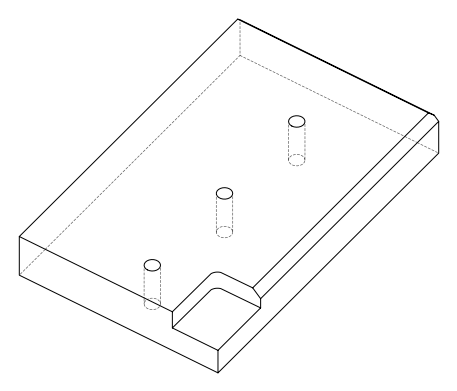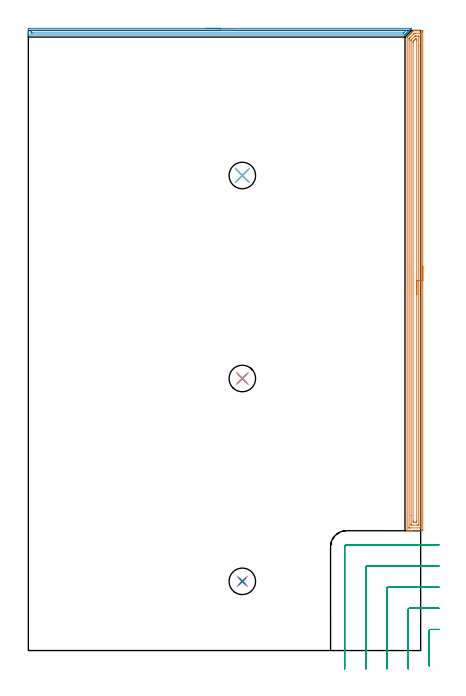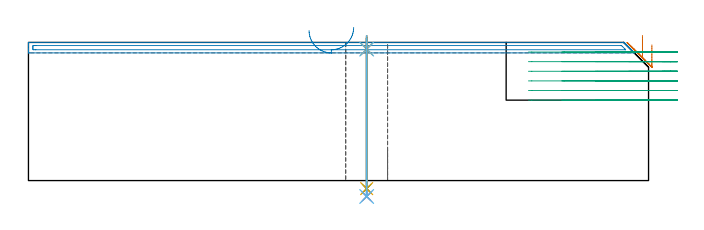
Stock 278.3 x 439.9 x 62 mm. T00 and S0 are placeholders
(PLAN: 12 operations, 8 tool changes, 24.3 min)
(1 AREA_MILL | FG_CHAMFER_SURFACE | UGT0205_001 | 11.59 min | 22255 mm3)
(2 AREA_MILL_1 | FG_CHAMFER_SURFACE_1 | UGT0205_001 | 4.49 min | 2966 mm3)
(3 MILL_CORNER_NOTCH_RECTANGULAR | CORNER_NOTCH_RECTANGULAR | UGT0201_136 | Follow Part, ap 5, ae 75% | 6.36 min | 139572 mm3)
(4 SPOT_DRILL | STEP1HOLE | NXT0321_9005460120000 | 0.05 min | 182 mm3)
(5 SPOT_DRILL_1 | STEP1HOLE_1 | NXT0321_9005460120000 | 0.05 min | 181 mm3)
(6 SPOT_DRILL_2 | STEP1HOLE_2 | NXT0321_9005460120000 | 0.05 min | 184 mm3)
(7 DRILL_THROUGH_HOLE_INTO_CENTER | STEP1HOLE | NXT0301_087 | 0.27 min | 6353 mm3)
(8 DRILL_TO_ENLARGE_THROUGH_HOLE | STEP1HOLE | UGT0301_256 | 0.29 min | 10645 mm3)
(9 DRILL_THROUGH_HOLE_INTO_CENTER_1 | STEP1HOLE_1 | NXT0301_087 | 0.27 min | 6354 mm3)
(10 DRILL_TO_ENLARGE_THROUGH_HOLE_1 | STEP1HOLE_1 | UGT0301_256 | 0.29 min | 10645 mm3)
(11 DRILL_THROUGH_HOLE_INTO_CENTER_2 | STEP1HOLE_2 | NXT0301_087 | 0.27 min | 6352 mm3)
(12 DRILL_TO_ENLARGE_THROUGH_HOLE_2 | STEP1HOLE_2 | UGT0301_256 | 0.29 min | 10649 mm3)
(TOOL UGT0205_001 | Chamfer Mill 20 x 3 x 45 deg. | D20 FL50 Z2)
(TOOL UGT0201_136 | Carbide End Mill 20.0 | D20 FL30 Z4)
(TOOL NXT0321_9005460120000 | NC Spot Drill, 142deg, 12mm, Carbide, Uncoated | D12 PA142 FL30 Z2)
(TOOL NXT0301_087 | Carbide Drill 11.6mm [860.1-1160-058A1-MM 2214] | D11.6 PA140 FL72 Z2)
(TOOL UGT0301_256 | Twist Drill 18.8 mm | D18.8 PA118 FL135 Z2)
(OP 1 AREA_MILL)
G17 G21 G94 G90
T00 M6
G54
G17 G0 G90 X279.8 Y272.45 S1061 M3
G43 Z72. H0
Z60.9
G94 G1 Y272.412 Z60.028 F250.
Y272.298 Z59.163
Y272.109 Z58.312
Y271.847 Z57.48
Y271.513 Z56.674
Y271.11 Z55.9
Y270.642 Z55.164
Y270.11 Z54.472
Y269.521 Z53.829
Y268.878 Z53.24
Y268.186 Z52.708
Y267.45 Z52.24
Y266.676 Z51.837
Y265.87 Z51.503
Y265.038 Z51.241
Y264.187 Z51.052
Y263.322 Z50.938
Y262.45 Z50.9
Y85.615
X279.797 Y85.349 Z50.902
X279.792 Y85.01 Z50.906
X279.448 Y85. Z51.25
X272.014 Z58.68
X271.457 Z59.24
X271.12 Z59.576
X270.562 Z60.134
X270.226 Z60.47
X269.175 Z61.524
X268.768 Y85.002 Z61.923
X268.743 Y85.004 Z61.948
X268.703 Y85.01 Z61.988
X268.7 Y85.168 Z62.
Y434.82
X268.706 Y435.202 Z61.991
X268.808 Y435.307 Z61.89
X269.076 Y435.578 Z61.621
X269.212 Y435.713 Z61.486
X269.331 Y435.833 Z61.365
X269.689 Y436.189 Z61.011
X269.868 Y436.368 Z60.832
X270.105 Y436.606 Z60.593
X270.226 Y436.728 Z60.47
X270.587 Y437.087 Z60.113
X270.758 Y437.258 Z59.942
X270.998 Y437.499 Z59.7
X271.12 Y437.622 Z59.576
X271.484 Y437.985 Z59.215
X271.649 Y438.149 Z59.051
X271.891 Y438.392 Z58.807
X272.014 Y438.516 Z58.682
X272.382 Y438.883 Z58.317
X272.54 Y439.04 Z58.16
X272.785 Y439.285 Z57.914
X272.909 Y439.41 Z57.788
X273.382 Y439.881 Z57.318
X273.409 Y439.9 Z57.29
X273.803 Z56.896
X273.861 Z56.838
X274.697 Z55.998
X275.928 Z54.769
X276.486 Z54.208
X279.169 Y439.899 Z51.528
X279.78 Y439.896 Z50.917
X279.791 Y439.893 Z50.905
X279.797 Y439.285 Z50.903
X279.8 Y438.655 Z50.9
Y262.45
X278.386 Z52.314
X278.385 Y87.401 Z52.315
X278.384 Y87.291 Z52.316
X278.379 Y87.179 Z52.321
X278.368 Y87.01 Z52.332
X278.274 Y87.007 Z52.426
X277.781 Y87.001 Z52.919
X270.226 Z60.474
X270.168 Y87.003 Z60.532
X270.134 Y87.007 Z60.566
X270.121 Y87.011 Z60.579
X270.119 Y87.067 Z60.581
X270.115 Y87.29 Z60.585
X270.114 Y87.401 Z60.586
Y433.145
X270.115 Y433.927 Z60.585
X270.117 Y434.035 Z60.583
X270.121 Y434.144 Z60.579
X270.226 Y434.264 Z60.474
X270.5 Y434.546 Z60.2
X270.77 Y434.82 Z59.93
X270.945 Y434.995 Z59.755
X273.179 Y437.229 Z57.521
X273.449 Y437.499 Z57.251
X273.628 Y437.674 Z57.072
X273.803 Y437.842 Z56.897
X273.866 Y437.89 Z56.834
X273.926 Y437.894 Z56.774
X274.049 Y437.898 Z56.651
X274.296 Y437.9 Z56.404
X274.697 Z56.003
X277.873 Z52.827
X278.274 Y437.899 Z52.426
X278.332 Y437.897 Z52.368
X278.366 Y437.893 Z52.334
X278.379 Y437.889 Z52.321
X278.381 Y437.833 Z52.319
X278.385 Y437.61 Z52.315
X278.386 Y437.499 Z52.314
Y262.45
X276.972 Z53.728
X276.971 Y89.595 Z53.729
X276.969 Y89.187 Z53.731
X276.967 Y89.066 Z53.733
X276.965 Y89.015 Z53.735
X276.86 Y89.009 Z53.84
X276.671 Y89.002 Z54.029
X276.486 Y89.001 Z54.214
X275.779 Y89. Z54.921
X272.014 Z58.686
X271.827 Y89.001 Z58.873
X271.702 Y89.002 Z58.998
X271.602 Y89.006 Z59.098
X271.54 Y89.01 Z59.16
X271.535 Y89.028 Z59.165
X271.533 Y89.187 Z59.167
X271.529 Y89.671 Z59.171
X271.528 Y95.902 Z59.172
X271.529 Y432.625 Z59.171
X271.531 Y433.034 Z59.169
X271.533 Y433.094 Z59.167
X271.535 Y433.12 Z59.165
X271.554 Y433.142 Z59.146
X271.628 Y433.224 Z59.072
X271.724 Y433.324 Z58.976
X273.958 Y435.558 Z56.742
X274.115 Y435.713 Z56.585
X274.232 Y435.821 Z56.468
X274.324 Y435.89 Z56.376
X274.513 Y435.897 Z56.187
X274.697 Y435.899 Z56.003
X275.404 Y435.9 Z55.296
X276.486 Z54.214
X276.673 Y435.899 Z54.027
X276.798 Y435.898 Z53.902
X276.898 Y435.894 Z53.802
X276.96 Y435.89 Z53.74
X276.965 Y435.872 Z53.735
X276.967 Y435.713 Z53.733
X276.971 Y435.229 Z53.729
X276.972 Y428.963 Z53.728
Y262.45
X275.557 Z55.143
Y91.866
X275.55 Y91.014 Z55.15
X274.697 Y91. Z56.003
X274.67 Z56.03
X273.803 Z56.897
X273.776 Z56.924
X272.95 Y91.017 Z57.75
X272.943 Y91.832 Z57.757
Y91.866
Y431.247
X272.955 Y432.094 Z57.745
X272.995 Y432.141 Z57.705
X273.397 Y432.546 Z57.303
X273.803 Y432.954 Z56.897
X273.882 Y433.034 Z56.818
X274.291 Y433.44 Z56.409
X274.697 Y433.84 Z56.003
X274.742 Y433.882 Z55.958
X275.144 Y433.89 Z55.556
X275.55 Y433.882 Z55.15
X275.557 Y433.068 Z55.143
Y433.034
Y262.45
Y261.578 Z55.181
Y260.714 Z55.295
Y259.862 Z55.483
Y259.03 Z55.746
Y258.224 Z56.08
Y257.45 Z56.482
Y256.714 Z56.951
Y256.022 Z57.482
Y255.379 Z58.072
Y254.79 Z58.715
Y254.259 Z59.407
Y253.79 Z60.143
Y253.387 Z60.916
Y253.053 Z61.722
Y252.791 Z62.554
Y252.602 Z63.406
Y252.488 Z64.271
Y252.45 Z65.143
G0 Z72.
M5
M2
(OP 2 AREA_MILL_1)
G17 G21 G94 G90
T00 M6
G54
G17 G0 G90 X125.95 Y441.4 S1061 M3
G43 Z72. H0
Z67.3
G94 G1 X125.988 Z66.428 F250.
X126.102 Z65.564
X126.291 Z64.712
X126.553 Z63.88
X126.887 Z63.074
X127.29 Z62.3
X127.758 Z61.564
X128.29 Z60.872
X128.879 Z60.229
X129.522 Z59.64
X130.214 Z59.108
X130.95 Z58.64
X131.724 Z58.237
X132.53 Z57.903
X133.362 Z57.641
X134.214 Z57.452
X135.078 Z57.338
X135.95 Z57.3
X271.664
X271.878 Y441.394 Z57.303
X271.882 Y441.393 Z57.304
X271.878 Y441.377 Z57.32
X271.469 Y440.969 Z57.731
X271.331 Y440.83 Z57.867
X271.283 Y440.782 Z57.917
X271.082 Y440.581 Z58.117
X271.035 Y440.533 Z58.164
X270.985 Y440.485 Z58.214
X270.786 Y440.286 Z58.413
X270.738 Y440.237 Z58.46
X270.687 Y440.187 Z58.512
X270.491 Y439.99 Z58.709
X270.441 Y439.94 Z58.757
X270.39 Y439.889 Z58.81
X270.195 Y439.695 Z59.004
X270.145 Y439.643 Z59.054
X270.092 Y439.591 Z59.108
X269.9 Y439.399 Z59.3
X269.848 Y439.347 Z59.35
X269.794 Y439.294 Z59.405
X269.604 Y439.104 Z59.595
X269.551 Y439.05 Z59.647
X269.496 Y438.996 Z59.703
X269.309 Y438.808 Z59.891
X269.255 Y438.753 Z59.943
X269.199 Y438.698 Z60.001
X269.013 Y438.513 Z60.186
X268.958 Y438.457 Z60.24
X268.901 Y438.4 Z60.299
X268.718 Y438.217 Z60.482
X268.662 Y438.16 Z60.537
X268.603 Y438.103 Z60.596
X268.422 Y437.922 Z60.777
X268.365 Y437.863 Z60.833
X268.305 Y437.805 Z60.894
X268.127 Y437.626 Z61.073
X268.068 Y437.567 Z61.13
X268.007 Y437.507 Z61.192
X267.831 Y437.331 Z61.368
X267.772 Y437.27 Z61.426
X267.313 Y436.813 Z61.884
X267.203 Y436.706 Z61.991
X266.817 Y436.7 Z62.
X0.17
X0.01 Y436.703 Z61.988
X0.007 Y436.746 Z61.946
X0. Y437.135 Z61.564
Y437.481 Z61.219
Y438.16 Z60.535
Y439.39 Z59.307
Y439.94 Z58.755
Y440.555 Z58.141
X0.002 Y440.83 Z57.865
X0.008 Y441.391 Z57.305
X0.052 Y441.393 Z57.303
X0.617 Y441.4 Z57.3
X135.95
Y439.986 Z58.714
X267.756 Y439.985 Z58.715
X267.848 Y439.983 Z58.717
X268.014 Y439.979 Z58.721
X267.98 Y439.94 Z58.76
X267.849 Y439.801 Z58.899
X267.71 Y439.66 Z59.04
X266.513 Y438.463 Z60.237
X266.207 Y438.16 Z60.54
X266.174 Y438.132 Z60.568
X266.161 Y438.122 Z60.578
X266.107 Y438.119 Z60.581
X266.015 Y438.115 Z60.585
X265.969 Y438.114 Z60.586
X265.923
X3.297
X2.447 Y438.117 Z60.583
X2.404 Y438.12 Z60.58
X2.01 Y438.16 Z60.54
X2.003 Y438.559 Z60.141
X2.002 Y439.05 Z59.65
X2.003 Y439.45 Z59.25
X2.01 Y439.94 Z58.76
X2.363 Y439.98 Z58.72
X2.404 Y439.982 Z58.718
X3.251 Y439.986 Z58.714
X3.297
X135.95
X136.822 Z58.752
X137.687 Z58.866
X138.538 Z59.055
X139.37 Z59.317
X140.176 Z59.651
X140.95 Z60.054
X141.686 Z60.523
X142.378 Z61.054
X143.021 Z61.643
X143.61 Z62.286
X144.142 Z62.978
X144.61 Z63.714
X145.013 Z64.488
X145.347 Z65.294
X145.609 Z66.126
X145.798 Z66.978
X145.912 Z67.843
X145.95 Z68.714
G0 Z72.
M5
M2
(OP 3 MILL_CORNER_NOTCH_RECTANGULAR)
G17 G21 G94 G90
T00 M6
G54
G17 G0 G90 X291.3 Y15. S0 M3
G43 Z72. H0
Z57.683
G94 G1 X288.3 F250.
X285.394 F500.
G3 X284.4 Y14.006 R1.
G1 Y-7.924
Y-10.924 F250.
G0 Z72.
X291.3 Y30.
Z57.683
G1 X288.3
X270.395 F500.
G3 X269.4 Y29.005 R1.
G1 Y-10.
Y-13. F250.
G0 Z72.
X291.3 Y45.
Z57.683
G1 X288.3
X255.395 F500.
G3 X254.4 Y44.005 R1.
G1 Y-10.
Y-13. F250.
G0 Z72.
X291.3 Y60.
Z57.683
G1 X288.3
X240.395 F500.
G3 X239.4 Y59.005 R1.
G1 Y-10.
Y-13. F250.
G0 Z72.
X291.3 Y75.
Z57.683
G1 X288.3
X225.9 F500.
G3 X224.4 Y73.5 R1.5
G1 Y-10.
Y-13. F250.
G0 Z72.
X291.3 Y15.
Z53.367
G1 X288.3
X285.394 F500.
G3 X284.4 Y14.006 R1.
G1 Y-7.924
Y-10.924 F250.
G0 Z72.
X291.3 Y30.
Z53.367
G1 X288.3
X270.395 F500.
G3 X269.4 Y29.005 R1.
G1 Y-10.
Y-13. F250.
G0 Z72.
X291.3 Y45.
Z53.367
G1 X288.3
X255.395 F500.
G3 X254.4 Y44.005 R1.
G1 Y-10.
Y-13. F250.
G0 Z72.
X291.3 Y60.
Z53.367
G1 X288.3
X240.395 F500.
G3 X239.4 Y59.005 R1.
G1 Y-10.
Y-13. F250.
G0 Z72.
X291.3 Y75.
Z53.367
G1 X288.3
X225.9 F500.
G3 X224.4 Y73.5 R1.5
G1 Y-10.
Y-13. F250.
G0 Z72.
X291.3 Y15.
Z49.05
G1 X288.3
X285.394 F500.
G3 X284.4 Y14.006 R1.
G1 Y-7.924
Y-10.924 F250.
G0 Z72.
X291.3 Y30.
Z49.05
G1 X288.3
X270.395 F500.
G3 X269.4 Y29.005 R1.
G1 Y-10.
Y-13. F250.
G0 Z72.
X291.3 Y45.
Z49.05
G1 X288.3
X255.395 F500.
G3 X254.4 Y44.005 R1.
G1 Y-10.
Y-13. F250.
G0 Z72.
X291.3 Y60.
Z49.05
G1 X288.3
X240.395 F500.
G3 X239.4 Y59.005 R1.
G1 Y-10.
Y-13. F250.
G0 Z72.
X291.3 Y75.
Z49.05
G1 X288.3
X225.9 F500.
G3 X224.4 Y73.5 R1.5
G1 Y-10.
Y-13. F250.
G0 Z72.
X291.3 Y15.
Z44.733
G1 X288.3
X285.394 F500.
G3 X284.4 Y14.006 R1.
G1 Y-7.924
Y-10.924 F250.
G0 Z72.
X291.3 Y30.
Z44.733
G1 X288.3
X270.395 F500.
G3 X269.4 Y29.005 R1.
G1 Y-10.
Y-13. F250.
G0 Z72.
X291.3 Y45.
Z44.733
G1 X288.3
X255.395 F500.
G3 X254.4 Y44.005 R1.
G1 Y-10.
Y-13. F250.
G0 Z72.
X291.3 Y60.
Z44.733
G1 X288.3
X240.395 F500.
G3 X239.4 Y59.005 R1.
G1 Y-10.
Y-13. F250.
G0 Z72.
X291.3 Y75.
Z44.733
G1 X288.3
X225.9 F500.
G3 X224.4 Y73.5 R1.5
G1 Y-10.
Y-13. F250.
G0 Z72.
X291.3 Y15.
Z40.417
G1 X288.3
X285.394 F500.
G3 X284.4 Y14.006 R1.
G1 Y-7.924
Y-10.924 F250.
G0 Z72.
X291.3 Y30.
Z40.417
G1 X288.3
X270.395 F500.
G3 X269.4 Y29.005 R1.
G1 Y-10.
Y-13. F250.
G0 Z72.
X291.3 Y45.
Z40.417
G1 X288.3
X255.395 F500.
G3 X254.4 Y44.005 R1.
G1 Y-10.
Y-13. F250.
G0 Z72.
X291.3 Y60.
Z40.417
G1 X288.3
X240.395 F500.
G3 X239.4 Y59.005 R1.
G1 Y-10.
Y-13. F250.
G0 Z72.
X291.3 Y75.
Z40.417
G1 X288.3
X225.9 F500.
G3 X224.4 Y73.5 R1.5
G1 Y-10.
Y-13. F250.
G0 Z72.
X291.3 Y15.
Z36.1
G1 X288.3
X285.394 F500.
G3 X284.4 Y14.006 R1.
G1 Y-7.924
Y-10.924 F250.
G0 Z72.
X291.3 Y30.
Z36.1
G1 X288.3
X270.395 F500.
G3 X269.4 Y29.005 R1.
G1 Y-10.
Y-13. F250.
G0 Z72.
X291.3 Y45.
Z36.1
G1 X288.3
X255.395 F500.
G3 X254.4 Y44.005 R1.
G1 Y-10.
Y-13. F250.
G0 Z72.
X291.3 Y60.
Z36.1
G1 X288.3
X240.395 F500.
G3 X239.4 Y59.005 R1.
G1 Y-10.
Y-13. F250.
G0 Z72.
X291.3 Y75.
Z36.1
G1 X288.3
X225.9 F500.
G3 X224.4 Y73.5 R1.5
G1 Y-10.
Y-13. F250.
G0 Z72.
M5
M2
(OP 4 SPOT_DRILL)
G17 G21 G94 G90
T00 M6
G54
G17 G0 G90 X151.8 Y49.1 S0 M3
G43 Z72. H0
G94 G81 G98 Z59. F250. R65.
G80
M5
M2
(OP 5 SPOT_DRILL_1)
G17 G21 G94 G90
T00 M6
G54
G17 G0 G90 X151.8 Y193. S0 M3
G43 Z72. H0
G94 G81 G98 Z59. F250. R65.
G80
M5
M2
(OP 6 SPOT_DRILL_2)
G17 G21 G94 G90
T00 M6
G54
G17 G0 G90 X151.8 Y337. S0 M3
G43 Z72. H0
G94 G81 G98 Z59. F250. R65.
G80
M5
M2
(OP 7 DRILL_THROUGH_HOLE_INTO_CENTER)
G17 G21 G94 G90
T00 M6
G54
G17 G0 G90 X151.8 Y49.1 S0 M3
G43 Z72. H1
G94 G73 G98 Z-3.611 F250. Q10.935 R64.
G80
M5
M2
(OP 8 DRILL_TO_ENLARGE_THROUGH_HOLE)
G17 G21 G94 G90
T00 M6
G54
G17 G0 G90 X151.8 Y49.1 S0 M3
G43 Z72. H0
G94 G73 G98 Z-7.148 F250. Q17.287 R64.
G80
M5
M2
(OP 9 DRILL_THROUGH_HOLE_INTO_CENTER_1)
G17 G21 G94 G90
T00 M6
G54
G17 G0 G90 X151.8 Y193. S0 M3
G43 Z72. H1
G94 G73 G98 Z-3.611 F250. Q10.935 R64.
G80
M5
M2
(OP 10 DRILL_TO_ENLARGE_THROUGH_HOLE_1)
G17 G21 G94 G90
T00 M6
G54
G17 G0 G90 X151.8 Y193. S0 M3
G43 Z72. H0
G94 G73 G98 Z-7.148 F250. Q17.287 R64.
G80
M5
M2
(OP 11 DRILL_THROUGH_HOLE_INTO_CENTER_2)
G17 G21 G94 G90
T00 M6
G54
G17 G0 G90 X151.8 Y337. S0 M3
G43 Z72. H1
G94 G73 G98 Z-3.611 F250. Q10.935 R64.
G80
M5
M2
(OP 12 DRILL_TO_ENLARGE_THROUGH_HOLE_2)
G17 G21 G94 G90
T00 M6
G54
G17 G0 G90 X151.8 Y337. S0 M3
G43 Z72. H0
G94 G73 G98 Z-7.148 F250. Q17.287 R64.
G80
M5
M2
